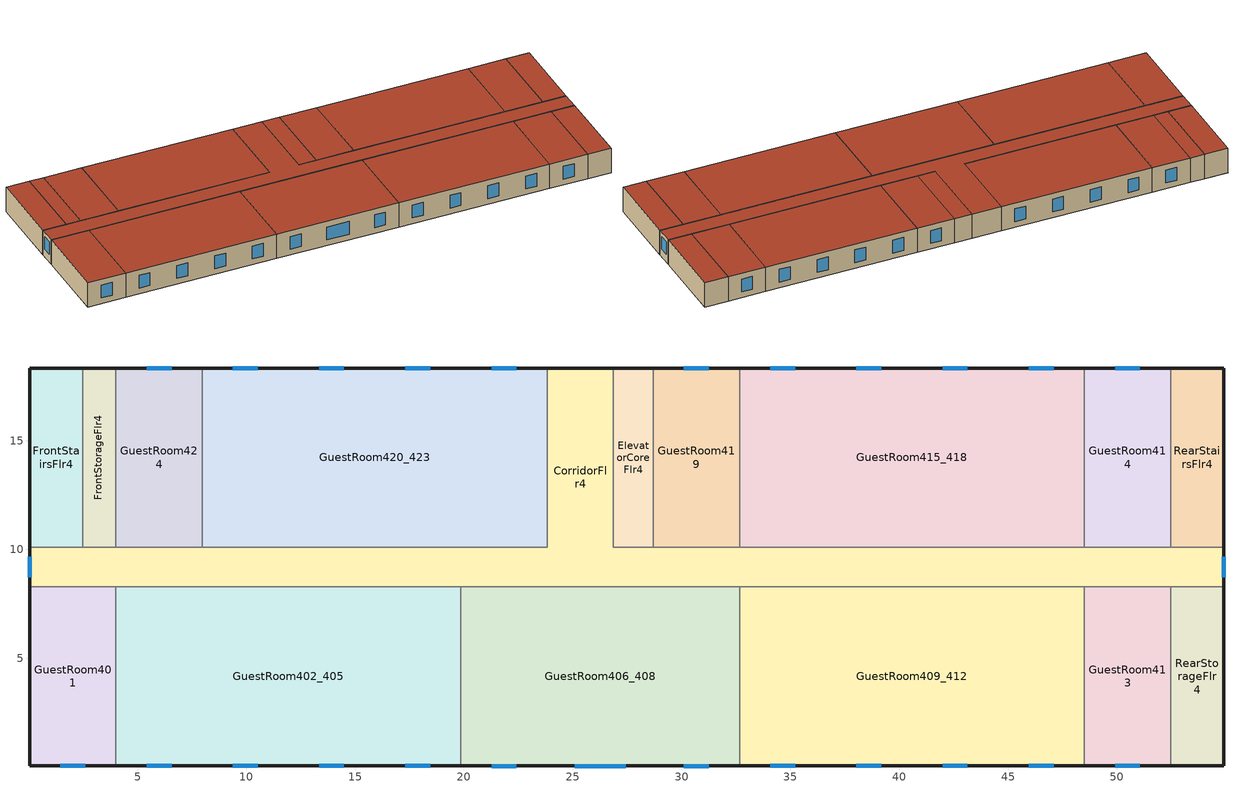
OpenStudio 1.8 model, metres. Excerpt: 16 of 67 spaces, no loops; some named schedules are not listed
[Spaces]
GuestRoom413
 floor to GuestRoom313: 52.47,8.28 52.47,0.05 48.51,0.05 48.51,8.28 z8.84
 wall outside: 48.51,0.05 52.47,0.05 z8.84:11.58
 wall to CorridorFlr4: 52.47,8.28 48.51,8.28 z8.84:11.58
 wall to RearStorageFlr4: 52.47,0.05 52.47,8.28 z8.84:11.58
 wall to GuestRoom409_412: 48.51,8.28 48.51,0.05 z8.84:11.58
 window: 49.92,0.05 51.06,0.05 z9.49:10.93
 roof outside: 52.47,0.05 52.47,8.28 48.51,8.28 48.51,0.05 z11.58
GuestRoom401
 floor to GuestRoom301: 4.01,8.28 4.01,0.05 0.05,0.05 0.05,8.28 z8.84
 wall outside: 0.05,8.28 0.05,0.05 4.01,0.05 z8.84:11.58
 wall to GuestRoom402_405: 4.01,0.05 4.01,8.28 z8.84:11.58
 wall to CorridorFlr4: 4.01,8.28 0.05,8.28 z8.84:11.58
 window: 1.46,0.05 2.6,0.05 z9.49:10.93
 roof outside: 4.01,0.05 4.01,8.28 0.05,8.28 0.05,0.05 z11.58
CorridorFlr4
 floor to CorridorFlr3: 26.87,18.34 26.87,10.11 54.91,10.11 54.91,8.28 0.05,8.28 0.05,10.11 23.82,10.11 23.82,18.34 z8.84
 wall outside: 0.05,10.11 0.05,8.28 / 54.91,8.28 54.91,10.11 / 26.87,18.34 23.82,18.34 z8.84:11.58
 wall to GuestRoom406_408: 19.86,8.28 32.66,8.28 z8.84:11.58
 wall to GuestRoom409_412: 32.66,8.28 48.51,8.28 z8.84:11.58
 wall to GuestRoom415_418: 48.51,10.11 32.66,10.11 z8.84:11.58
 wall to GuestRoom419: 32.66,10.11 28.7,10.11 z8.84:11.58
 wall to GuestRoom414: 52.47,10.11 48.51,10.11 z8.84:11.58
 wall to ElevatorCoreFlr4: 28.7,10.11 26.87,10.11 26.87,18.34 z8.84:11.58
 wall to FrontStorageFlr4: 4.01,10.11 2.49,10.11 z8.84:11.58
 wall to RearStorageFlr4: 52.47,8.28 54.91,8.28 z8.84:11.58
 wall to RearStairsFlr4: 54.91,10.11 52.47,10.11 z8.84:11.58
 wall to GuestRoom420_423: 23.82,18.34 23.82,10.11 7.97,10.11 z8.84:11.58
 wall to GuestRoom424: 7.97,10.11 4.01,10.11 z8.84:11.58
 wall to FrontStairsFlr4: 2.49,10.11 0.05,10.11 z8.84:11.58
 wall to GuestRoom402_405: 4.01,8.28 19.86,8.28 z8.84:11.58
 window: 0.05,9.66 0.05,8.73 / 54.91,8.73 54.91,9.66 z9.68:11.1
 roof outside: 54.91,8.28 54.91,10.11 26.87,10.11 26.87,18.34 23.82,18.34 23.82,10.11 0.05,10.11 0.05,8.28 z11.58
FrontStairsFlr4
 floor to FrontStairsFlr3: 2.49,18.34 2.49,10.11 0.05,10.11 0.05,18.34 z8.84
 wall outside: 2.49,18.34 0.05,18.34 0.05,10.11 z8.84:11.58
 wall to FrontStorageFlr4: 2.49,10.11 2.49,18.34 z8.84:11.58
 roof outside: 2.49,10.11 2.49,18.34 0.05,18.34 0.05,10.11 z11.58
RearStorageFlr4
 floor to RearStorageFlr3: 54.91,8.28 54.91,0.05 52.47,0.05 52.47,8.28 z8.84
 wall outside: 52.47,0.05 54.91,0.05 54.91,8.28 z8.84:11.58
 roof outside: 54.91,0.05 54.91,8.28 52.47,8.28 52.47,0.05 z11.58
RearStairsFlr4
 floor to RearStairsFlr3: 54.91,18.34 54.91,10.11 52.47,10.11 52.47,18.34 z8.84
 wall outside: 54.91,10.11 54.91,18.34 52.47,18.34 z8.84:11.58
 wall to GuestRoom414: 52.47,18.34 52.47,10.11 z8.84:11.58
 roof outside: 54.91,10.11 54.91,18.34 52.47,18.34 52.47,10.11 z11.58
GuestRoom424
 floor to GuestRoom324: 7.97,18.34 7.97,10.11 4.01,10.11 4.01,18.34 z8.84
 wall outside: 7.97,18.34 4.01,18.34 z8.84:11.58
 wall to FrontStorageFlr4: 4.01,18.34 4.01,10.11 z8.84:11.58
 wall to GuestRoom420_423: 7.97,10.11 7.97,18.34 z8.84:11.58
 window: 6.56,18.34 5.42,18.34 z9.49:10.93
 roof outside: 7.97,10.11 7.97,18.34 4.01,18.34 4.01,10.11 z11.58
ElevatorCoreFlr4
 floor to ElevatorCoreFlr3: 28.7,18.34 28.7,10.11 26.87,10.11 26.87,18.34 z8.84
 wall outside: 28.7,18.34 26.87,18.34 z8.84:11.58
 wall to GuestRoom419: 28.7,10.11 28.7,18.34 z8.84:11.58
 roof outside: 28.7,10.11 28.7,18.34 26.87,18.34 26.87,10.11 z11.58
GuestRoom406_408
 floor to GuestRoom306_308: 32.66,8.28 32.66,0.05 19.86,0.05 19.86,8.28 z8.84
 wall outside: 19.86,0.05 32.66,0.05 z8.84:11.58
 wall to GuestRoom402_405: 19.86,8.28 19.86,0.05 z8.84:11.58
 wall to GuestRoom409_412: 32.66,0.05 32.66,8.28 z8.84:11.58
 window: 21.27,0.05 22.41,0.05 / 25.08,0.05 27.44,0.05 / 30.11,0.05 31.25,0.05 z9.49:10.93
 roof outside: 32.66,0.05 32.66,8.28 19.86,8.28 19.86,0.05 z11.58
GuestRoom420_423
 floor to GuestRoom320_323: 23.82,18.34 23.82,10.11 7.97,10.11 7.97,18.34 z8.84
 wall outside: 23.82,18.34 7.97,18.34 z8.84:11.58
 window: 18.45,18.34 17.31,18.34 / 14.49,18.34 13.35,18.34 / 22.41,18.34 21.27,18.34 / 10.52,18.34 9.39,18.34 z9.49:10.93
 roof outside: 23.82,10.11 23.82,18.34 7.97,18.34 7.97,10.11 z11.58
GuestRoom415_418
 floor to GuestRoom315_318: 48.51,18.34 48.51,10.11 32.66,10.11 32.66,18.34 z8.84
 wall outside: 48.51,18.34 32.66,18.34 z8.84:11.58
 wall to GuestRoom419: 32.66,18.34 32.66,10.11 z8.84:11.58
 wall to GuestRoom414: 48.51,10.11 48.51,18.34 z8.84:11.58
 window: 43.14,18.34 42,18.34 / 39.18,18.34 38.04,18.34 / 47.1,18.34 45.96,18.34 / 35.21,18.34 34.07,18.34 z9.49:10.93
 roof outside: 48.51,10.11 48.51,18.34 32.66,18.34 32.66,10.11 z11.58
GuestRoom414
 floor to GuestRoom314: 52.47,18.34 52.47,10.11 48.51,10.11 48.51,18.34 z8.84
 wall outside: 52.47,18.34 48.51,18.34 z8.84:11.58
 window: 51.06,18.34 49.92,18.34 z9.49:10.93
 roof outside: 52.47,10.11 52.47,18.34 48.51,18.34 48.51,10.11 z11.58
GuestRoom409_412
 floor to GuestRoom309_312: 48.51,8.28 48.51,0.05 32.66,0.05 32.66,8.28 z8.84
 wall outside: 32.66,0.05 48.51,0.05 z8.84:11.58
 window: 45.96,0.05 47.1,0.05 / 38.04,0.05 39.18,0.05 / 34.07,0.05 35.21,0.05 / 42,0.05 43.14,0.05 z9.49:10.93
 roof outside: 48.51,0.05 48.51,8.28 32.66,8.28 32.66,0.05 z11.58
GuestRoom402_405
 floor to GuestRoom302_305: 19.86,8.28 19.86,0.05 4.01,0.05 4.01,8.28 z8.84
 wall outside: 4.01,0.05 19.86,0.05 z8.84:11.58
 window: 13.35,0.05 14.49,0.05 / 9.39,0.05 10.52,0.05 / 17.31,0.05 18.45,0.05 / 5.42,0.05 6.56,0.05 z9.49:10.93
 roof outside: 19.86,0.05 19.86,8.28 4.01,8.28 4.01,0.05 z11.58
FrontStorageFlr4
 floor to FrontStorageFlr3: 4.01,18.34 4.01,10.11 2.49,10.11 2.49,18.34 z8.84
 wall outside: 4.01,18.34 2.49,18.34 z8.84:11.58
 roof outside: 4.01,10.11 4.01,18.34 2.49,18.34 2.49,10.11 z11.58
GuestRoom419
 floor to GuestRoom319: 32.66,18.34 32.66,10.11 28.7,10.11 28.7,18.34 z8.84
 wall outside: 32.66,18.34 28.7,18.34 z8.84:11.58
 window: 31.25,18.34 30.11,18.34 z9.49:10.93
 roof outside: 32.66,10.11 32.66,18.34 28.7,18.34 28.7,10.11 z11.58
[Material:NoMass] Thermal Absorptance=0.9; Solar Absorptance=0.7
Name | Roughness | Thermal Resistance {m2-K/W} | Visible Absorptance
CP02 CARPET PAD | VeryRough | 0.21648 | 0.8
Typical Insulation R-6.78 | Smooth | 1.19347 | 0.7
Typical Carpet Pad | Smooth | 0.21648 | 0.8
Typical Insulation R-9.73 | Smooth | 1.71283 | 0.7
Typical Insulation R-19.72 | Smooth | 3.4722 | 0.7
Typical Insulation R-0.58 | Smooth | 0.101875 | 0.7
Typical Insulation R-8.93; Typical Insulation R-8.93 2 | Smooth | 1.57183 | 0.7
[Material]
Name | Roughness | Thickness {m} | Conductivity {W/m-K} | Density {kg/m3} | Specific Heat {J/kg-K} | Thermal Absorptance | Solar Absorptance | Visible Absorptance
4 in. Normalweight Concrete Floor | MediumRough | 0.1016 | 2.31 | 2322 | 832 | 0.9 | 0.7 | 0.7
25mm Stucco | Smooth | 0.0254 | 0.72 | 1856 | 840 | 0.9 | 0.7 | 0.7
5/8 in. Gypsum Board | MediumSmooth | 0.0159 | 0.16 | 800 | 1090 | 0.9 | 0.7 | 0.7
Roof Membrane - Highly Reflective | VeryRough | 0.0095 | 0.16 | 1121.29 | 1460 | 0.75 | 0.45 | 0.7
Metal Roof Surface; F08 Metal surface | Smooth | 0.0008 | 45.28 | 7824 | 500 | 0.9 | 0.7 | 0.7
1/2 in. Gypsum Board | Smooth | 0.0127 | 0.16 | 800 | 1090 | 0.9 | 0.7 | 0.5
8 in. Normalweight Concrete Floor | MediumRough | 0.2032 | 2.31 | 2322 | 832 | 0.9 | 0.7 | 0.7
8 in. Concrete Block Basement Wall | MediumRough | 0.2032 | 1.326 | 1842 | 912 | 0.9 | 0.7 | 0.7
G05 25mm wood | MediumSmooth | 0.0254 | 0.15 | 608 | 1630 | 0.9 | 0.5 | 0.5
[Construction]
Typical Insulated Exterior Mass Floor R-9.35: Typical Insulation R-6.78, 4 in. Normalweight Concrete Floor, Typical Carpet Pad
Typical Insulated Steel Framed Exterior Wall R-11.9: 25mm Stucco, 5/8 in. Gypsum Board, Typical Insulation R-9.73, 5/8 in. Gypsum Board
Typical IEAD Roof - Highly Reflective R-20.83: Roof Membrane - Highly Reflective, Typical Insulation R-19.72, Metal Roof Surface
int_slab_floor_smallhotel: 4 in. Normalweight Concrete Floor, CP02 CARPET PAD
int_wall_smallhotel: 1/2 in. Gypsum Board, 1/2 in. Gypsum Board
int_slab_ceiling_smallhotel: CP02 CARPET PAD, 4 in. Normalweight Concrete Floor
Smallhotel 2010 Slab Floor: 8 in. Normalweight Concrete Floor, CP02 CARPET PAD
Typical Insulated Basement Mass Wall: 8 in. Concrete Block Basement Wall
U 0.65 SHGC 0.25 Dbl Ref-C-H Clr 6mm/6mm Air: REF C CLEAR HI 6MM, AIR 6MM, CLEAR 6MM
Typical Insulated Metal Door R-1.43: F08 Metal surface, Typical Insulation R-0.58
Typical Overhead Door: Typical Insulation R-8.93
U 1.17 SHGC 0.39 Simple Glazing Skylight: U 1.17 SHGC 0.39 Simple Glazing
Typical Interior Window: Clear 3mm
Typical Interior Door; Typical Interior Partition: G05 25mm wood
U 1.17 SHGC 0.36 Simple Glazing Skylight: U 1.17 SHGC 0.36 Simple Glazing
Typical Insulated Exterior Mass Floor R-11.49 2: Typical Insulation R-8.93 2, 4 in. Normalweight Concrete Floor, Typical Carpet Pad
Typical Insulated Steel Framed Exterior Wall R-15.63 2: 25mm Stucco, 5/8 in. Gypsum Board, Typical Insulation R-13.45 2, 5/8 in. Gypsum Board
Typical IEAD Roof - Highly Reflective R-20.83 3: Roof Membrane - Highly Reflective, Typical Insulation R-19.72 3, Metal Roof Surface
Typical Insulated Metal Door R-1.43 3: F08 Metal surface, Typical Insulation R-0.58 3
[DefaultConstructionSet] Interior Partition Construction=Typical Interior Partition
Name | Default Exterior Surface Constructions | Default Interior Surface Constructions | Default Ground Contact Surface Constructions | Default Exterior SubSurface Constructions | Default Interior SubSurface Constructions
90.1-2010 - SmHotel - ASHRAE 169-2006-3B | Default Surface Constructions 1 | Default Surface Constructions 2 | Default Surface Constructions 3 | Default Sub Surface Constructions 1 | Default Sub Surface Constructions 2
90.1-2010 - SmHotel - ASHRAE 169-2006-3B 3 | Default Surface Constructions 10 | Default Surface Constructions 11 | Default Surface Constructions 12 | Default Sub Surface Constructions 7 | Default Sub Surface Constructions 8
[DefaultSurfaceConstructions]
Name | Floor Construction | Wall Construction | Roof Ceiling Construction
Default Surface Constructions 1 | Typical Insulated Exterior Mass Floor R-9.35 | Typical Insulated Steel Framed Exterior Wall R-11.9 | Typical IEAD Roof - Highly Reflective R-20.83
Default Surface Constructions 2; Default Surface Constructions 11 | int_slab_floor_smallhotel | int_wall_smallhotel | int_slab_ceiling_smallhotel
Default Surface Constructions 3; Default Surface Constructions 12 | Smallhotel 2010 Slab Floor | Typical Insulated Basement Mass Wall
Default Surface Constructions 10 | Typical Insulated Exterior Mass Floor R-11.49 2 | Typical Insulated Steel Framed Exterior Wall R-15.63 2 | Typical IEAD Roof - Highly Reflective R-20.83 3
[DefaultSubSurfaceConstructions]
Name | Fixed Window Construction | Operable Window Construction | Door Construction | Overhead Door Construction | Skylight Construction | Tubular Daylight Dome Construction | Tubular Daylight Diffuser Construction
Default Sub Surface Constructions 1 | U 0.65 SHGC 0.25 Dbl Ref-C-H Clr 6mm/6mm Air | U 0.65 SHGC 0.25 Dbl Ref-C-H Clr 6mm/6mm Air | Typical Insulated Metal Door R-1.43 | Typical Overhead Door | U 1.17 SHGC 0.39 Simple Glazing Skylight | Typical Interior Window | Typical Interior Window
Default Sub Surface Constructions 2; Default Sub Surface Constructions 8 | Typical Interior Window | Typical Interior Window | Typical Interior Door
Default Sub Surface Constructions 7 | U 0.65 SHGC 0.25 Dbl Ref-C-H Clr 6mm/6mm Air | U 0.65 SHGC 0.25 Dbl Ref-C-H Clr 6mm/6mm Air | Typical Insulated Metal Door R-1.43 3 | Typical Overhead Door | U 1.17 SHGC 0.36 Simple Glazing Skylight | Typical Interior Window | Typical Interior Window
[WindowMaterial:Glazing] Optical Data Type=SpectralAverage; Infrared Transmittance at Normal Incidence=0; Front Side Infrared Hemispherical Emissivity=0.84; Conductivity {W/m-K}=0.9; Dirt Correction Factor for Solar and Visible Transmittance=1; Solar Diffusing=No
Name | Thickness {m} | Solar Transmittance at Normal Incidence | Front Side Solar Reflectance at Normal Incidence | Back Side Solar Reflectance at Normal Incidence | Visible Transmittance at Normal Incidence | Front Side Visible Reflectance at Normal Incidence | Back Side Visible Reflectance at Normal Incidence | Back Side Infrared Hemispherical Emissivity
REF C CLEAR HI 6MM | 0.006 | 0.2 | 0.16 | 0.39 | 0.22 | 0.17 | 0.35 | 0.55
CLEAR 6MM | 0.006 | 0.775 | 0.071 | 0.071 | 0.881 | 0.08 | 0.08 | 0.84
Clear 3mm | 0.003 | 0.837 | 0.075 | 0.075 | 0.898 | 0.081 | 0.081 | 0.84
[WindowMaterial:Gas]
AIR 6MM: Gas Type=Air; Thickness {m}=0.0063
[WindowMaterial:SimpleGlazingSystem]
U 1.17 SHGC 0.39 Simple Glazing: U-Factor {W/m2-K}=6.64357; Solar Heat Gain Coefficient=0.39; Visible Transmittance=0.23
[Space] Default Construction Set=90.1-2010 - SmHotel - ASHRAE 169-2006-3B 3; Building Story=BuildingStory4
Name | Space Type | Thermal Zone
GuestRoom409_412 | 90.1-2010 - SmHotel - GuestRoom4Occ | GuestRoom409_412 ZN
GuestRoom413 | 90.1-2010 - SmHotel - GuestRoom4Vac | GuestRoom413 ZN
GuestRoom401 | 90.1-2010 - SmHotel - GuestRoom4Occ | GuestRoom401 ZN
CorridorFlr4 | 90.1-2010 - SmHotel - Corridor4 | CorridorFlr4 ZN
FrontStairsFlr4 | 90.1-2010 - SmHotel - Stair4 | FrontStairsFlr4 ZN
RearStorageFlr4 | 90.1-2010 - SmHotel - Storage4Rear | RearStorageFlr4 ZN
RearStairsFlr4 | 90.1-2010 - SmHotel - Stair4 | RearStairsFlr4 ZN
GuestRoom406_408 | 90.1-2010 - SmHotel - GuestRoom4Vac | GuestRoom406_408 ZN
GuestRoom424 | 90.1-2010 - SmHotel - GuestRoom4Occ | GuestRoom424 ZN
ElevatorCoreFlr4 | 90.1-2010 - SmHotel - ElevatorCore4 | ElevatorCoreFlr4 ZN
GuestRoom419 | 90.1-2010 - SmHotel - GuestRoom4Occ | GuestRoom419 ZN
GuestRoom420_423 | 90.1-2010 - SmHotel - GuestRoom4Occ | GuestRoom420_423 ZN
GuestRoom415_418 | 90.1-2010 - SmHotel - GuestRoom4Occ | GuestRoom415_418 ZN
GuestRoom414 | 90.1-2010 - SmHotel - GuestRoom4Vac | GuestRoom414 ZN
GuestRoom402_405 | 90.1-2010 - SmHotel - GuestRoom4Vac | GuestRoom402_405 ZN
FrontStorageFlr4 | 90.1-2010 - SmHotel - Storage4Front | FrontStorageFlr4 ZN
[BuildingStory]
BuildingStory4
[SpaceType] Standards Building Type=SmallHotel
Name | Default Schedule Set | Design Specification Outdoor Air Object | Standards Space Type
90.1-2010 - SmHotel - GuestRoom4Occ | 90.1-2010 - SmHotel - GuestRoom4Occ Schedule Set | 90.1-2010 - SmHotel - GuestRoom4Occ Ventilation | GuestRoom4Occ
90.1-2010 - SmHotel - Storage4Rear | 90.1-2010 - SmHotel - Storage4Rear Schedule Set | 90.1-2010 - SmHotel - Storage4Rear Ventilation | Storage4Rear
90.1-2010 - SmHotel - GuestRoom4Vac | 90.1-2010 - SmHotel - GuestRoom4Vac Schedule Set | 90.1-2010 - SmHotel - GuestRoom4Vac Ventilation | GuestRoom4Vac
90.1-2010 - SmHotel - Stair4 | 90.1-2010 - SmHotel - Stair4 Schedule Set | 90.1-2010 - SmHotel - Stair4 Ventilation | Stair4
90.1-2010 - SmHotel - Storage4Front | 90.1-2010 - SmHotel - Storage4Front Schedule Set | 90.1-2010 - SmHotel - Storage4Front Ventilation | Storage4Front
90.1-2010 - SmHotel - Corridor4 | 90.1-2010 - SmHotel - Corridor4 Schedule Set | 90.1-2010 - SmHotel - Corridor4 Ventilation | Corridor4
[DefaultScheduleSet]
Name | Number of People Schedule | People Activity Level Schedule | Lighting Schedule | Electric Equipment Schedule | Infiltration Schedule
90.1-2010 - SmHotel - GuestRoom4Occ Schedule Set | HotelSmall GuestRoom_Occ_Sch | HotelSmall Activity_Sch | HotelSmall BLDG_LIGHT_GUESTROOM_SCH_2010 | HotelSmall GuestRoom_Eqp_Sch_Base | HotelSmall GuestRoom_Infil_Sch
90.1-2010 - SmHotel - Storage4Rear Schedule Set; 90.1-2010 - SmHotel - Storage4Front Schedule Set |  |  | HotelSmall BLDG_LIGHT_STORAGE_SCH |  | Always On
90.1-2010 - SmHotel - GuestRoom4Vac Schedule Set | HotelSmall AlwaysOff | HotelSmall Activity_Sch | HotelSmall AlwaysOff | HotelSmall AlwaysOff | HotelSmall GuestRoom_Infil_Sch
90.1-2010 - SmHotel - Stair4 Schedule Set |  |  | HotelSmall BLDG_LIGHT_STAIR_SCH |  | Always On
90.1-2010 - SmHotel - Corridor4 Schedule Set |  |  | HotelSmall BLDG_LIGHT_CORRIDOR_SCH |  | Always On
[Lights:Definition] Design Level Calculation Method=Watts/Area; Fraction Radiant=0.7; Fraction Visible=0.2; Return Air Fraction=0
Name | Watts per Space Floor Area {W/m2}
90.1-2010 - SmHotel - GuestRoom4Occ Lights Definition; 90.1-2010 - SmHotel - GuestRoom4Vac Lights Definition | 8.07293
90.1-2010 - SmHotel - Storage4Rear Lights Definition; 90.1-2010 - SmHotel - Storage4Front Lights Definition | 6.78126
90.1-2010 - SmHotel - Stair4 Lights Definition | 7.4271
90.1-2010 - SmHotel - Corridor4 Lights Definition | 7.10418
[Lights]
Name | Lights Definition | Space or SpaceType
90.1-2010 - SmHotel - GuestRoom4Occ Lights | 90.1-2010 - SmHotel - GuestRoom4Occ Lights Definition | 90.1-2010 - SmHotel - GuestRoom4Occ
90.1-2010 - SmHotel - Storage4Rear Lights | 90.1-2010 - SmHotel - Storage4Rear Lights Definition | 90.1-2010 - SmHotel - Storage4Rear
90.1-2010 - SmHotel - GuestRoom4Vac Lights | 90.1-2010 - SmHotel - GuestRoom4Vac Lights Definition | 90.1-2010 - SmHotel - GuestRoom4Vac
90.1-2010 - SmHotel - Stair4 Lights | 90.1-2010 - SmHotel - Stair4 Lights Definition | 90.1-2010 - SmHotel - Stair4
90.1-2010 - SmHotel - Storage4Front Lights | 90.1-2010 - SmHotel - Storage4Front Lights Definition | 90.1-2010 - SmHotel - Storage4Front
90.1-2010 - SmHotel - Corridor4 Lights | 90.1-2010 - SmHotel - Corridor4 Lights Definition | 90.1-2010 - SmHotel - Corridor4
[DesignSpecification:OutdoorAir] Outdoor Air Method=Sum
Name | Outdoor Air Flow per Person {m3/s-person} | Outdoor Air Flow per Floor Area {m3/s-m2}
90.1-2010 - SmHotel - GuestRoom4Occ Ventilation; 90.1-2010 - SmHotel - GuestRoom4Vac Ventilation | 0.00235974 | 0.0003048
90.1-2010 - SmHotel - Storage4Rear Ventilation; 90.1-2010 - SmHotel - Storage4Front Ventilation |  | 0.0006096
90.1-2010 - SmHotel - Stair4 Ventilation; 90.1-2010 - SmHotel - Corridor4 Ventilation |  | 0.0003048
[People:Definition] Number of People Calculation Method=People/Area; People per Space Floor Area {person/m2}=0.0459619; Fraction Radiant=0.3
90.1-2010 - SmHotel - GuestRoom4Occ People Definition; 90.1-2010 - SmHotel - GuestRoom4Vac People Definition
[People]
Name | People Definition | Space or SpaceType
90.1-2010 - SmHotel - GuestRoom4Occ People | 90.1-2010 - SmHotel - GuestRoom4Occ People Definition | 90.1-2010 - SmHotel - GuestRoom4Occ
90.1-2010 - SmHotel - GuestRoom4Vac People | 90.1-2010 - SmHotel - GuestRoom4Vac People Definition | 90.1-2010 - SmHotel - GuestRoom4Vac
[ElectricEquipment:Definition] Design Level Calculation Method=Watts/Area; Watts per Space Floor Area {W/m2}=11.8403; Fraction Latent=0; Fraction Radiant=0.5; Fraction Lost=0
90.1-2010 - SmHotel - GuestRoom4Occ Electric Equipment Definition; 90.1-2010 - SmHotel - GuestRoom4Vac Electric Equipment Definition
[ElectricEquipment]
Name | Electric Equipment Definition | Space or SpaceType
90.1-2010 - SmHotel - GuestRoom4Occ Electric Equipment | 90.1-2010 - SmHotel - GuestRoom4Occ Electric Equipment Definition | 90.1-2010 - SmHotel - GuestRoom4Occ
90.1-2010 - SmHotel - GuestRoom4Vac Electric Equipment | 90.1-2010 - SmHotel - GuestRoom4Vac Electric Equipment Definition | 90.1-2010 - SmHotel - GuestRoom4Vac
[ThermostatSetpoint:DualSetpoint]
Name | Heating Setpoint Temperature Schedule | Cooling Setpoint Temperature Schedule
90.1-2010 - SmHotel - GuestRoom4Occ Thermostat | HotelSmall Adva_OccGuestRoom_HtgSP_Sch | HotelSmall Adva_OccGuestRoom_ClgSP_Sch
90.1-2010 - SmHotel - Storage4Rear Thermostat; 90.1-2010 - SmHotel - Stair4 Thermostat; 90.1-2010 - SmHotel - Storage4Front Thermostat | HotelSmall SemiHeated_HtgSP_Sch | SmallHotel UnitHeater ClgSP Sch
90.1-2010 - SmHotel - GuestRoom4Vac Thermostat | HotelSmall VacGuestRoom_HtgSP_Sch | HotelSmall VacGuestRoom_ClgSP_Sch
90.1-2010 - SmHotel - Corridor4 Thermostat | HotelSmall CommonArea_HtgSP_Sch | HotelSmall CommonArea_ClgSP_Sch
[SpaceInfiltration:DesignFlowRate] Design Flow Rate Calculation Method=Flow/ExteriorArea; Constant Term Coefficient=0; Temperature Term Coefficient=0; Velocity Term Coefficient=0.224; Velocity Squared Term Coefficient=0
Name | Space or SpaceType | Flow per Exterior Surface Area {m3/s-m2}
CorridorFlr4 Infiltration | CorridorFlr4 | 7.28519e-05
ElevatorCoreFlr4 Infiltration | ElevatorCoreFlr4 | 0.000142393
FrontStairsFlr4 Infiltration | FrontStairsFlr4 | 0.000337883
FrontStorageFlr4 Infiltration | FrontStorageFlr4 | 0.000142393
GuestRoom401 Infiltration | GuestRoom401 | 0.000288388
GuestRoom402_405 Infiltration | GuestRoom402_405 | 0.000142386
GuestRoom406_408 Infiltration | GuestRoom406_408 | 0.000142386
GuestRoom409_412 Infiltration | GuestRoom409_412 | 0.000142386
GuestRoom413 Infiltration | GuestRoom413 | 0.000142386
GuestRoom414 Infiltration | GuestRoom414 | 0.000142393
GuestRoom415_418 Infiltration | GuestRoom415_418 | 0.000142393
GuestRoom419 Infiltration | GuestRoom419 | 0.000142393
GuestRoom420_423 Infiltration | GuestRoom420_423 | 0.000142393
GuestRoom424 Infiltration | GuestRoom424 | 0.000142393
RearStairsFlr4 Infiltration | RearStairsFlr4 | 0.000337857
RearStorageFlr4 Infiltration | RearStorageFlr4 | 0.000337855
[ThermalZone] Use Ideal Air Loads=No
Name | Thermostat
RearStairsFlr4 ZN; FrontStairsFlr4 ZN | 90.1-2010 - SmHotel - Stair4 Thermostat
GuestRoom402_405 ZN; GuestRoom414 ZN; GuestRoom406_408 ZN; GuestRoom413 ZN | 90.1-2010 - SmHotel - GuestRoom4Vac Thermostat
GuestRoom424 ZN; GuestRoom401 ZN; GuestRoom415_418 ZN; GuestRoom420_423 ZN; GuestRoom419 ZN; GuestRoom409_412 ZN | 90.1-2010 - SmHotel - GuestRoom4Occ Thermostat
ElevatorCoreFlr4 ZN | 90.1-2010 - SmHotel - ElevatorCore4 Thermostat
RearStorageFlr4 ZN | 90.1-2010 - SmHotel - Storage4Rear Thermostat
CorridorFlr4 ZN | 90.1-2010 - SmHotel - Corridor4 Thermostat
FrontStorageFlr4 ZN | 90.1-2010 - SmHotel - Storage4Front Thermostat
[Exterior:Lights]
NonDimming Exterior Lights Def: Exterior Lights Definition=NonDimming Exterior Lights Def; Schedule=HotelSmall Exterior_Lgt_ALWAYS_ON; Control Option=AstronomicalClock
